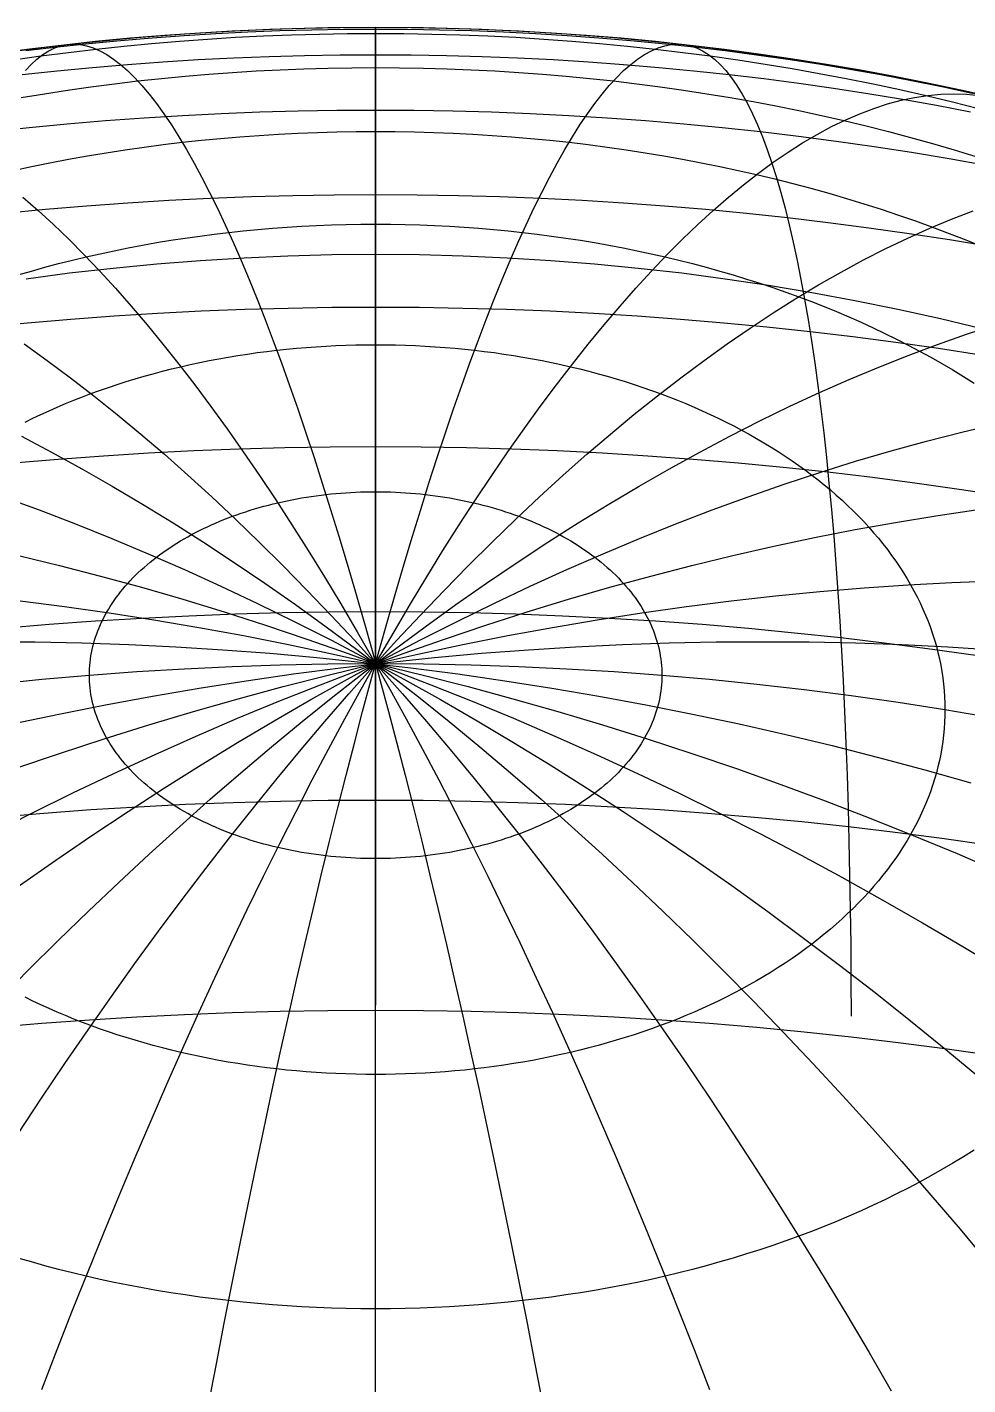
# Model space of a CAD drawing. Header units: millimetres. Extents: x -85 to 85, y -85 to 85.
# Drawn here: x -10.82 to 18.38, y 42.85 to 85 of the extents above; entities that cross this region are included whole.
import ezdxf

# ---------------------------------------------------------------- set-up
doc = ezdxf.new("R2010")
doc.units = ezdxf.units.MM
for name, color, linetype in [('CUT_OUTER', 1, 'Continuous'), ('ENGRAVE', 7, 'Continuous'), ('ENGRAVE_FINE', 8, 'Continuous')]:
    doc.layers.add(name, color=color, linetype=linetype)

msp = doc.modelspace()

# ---------------------------------------------------------------- linework, layer by layer
at = {"layer": 'CUT_OUTER'}
msp.add_circle((0, 0), 85, dxfattribs=at)
at = {"layer": 'ENGRAVE'}
for points in [[(-11.8297, 84.1728), (-10.3589, 84.3664), (-8.8849, 84.5344), (-7.4082, 84.6765), (-5.9293, 84.7929), (-4.4486, 84.8835), (-2.9665, 84.9482), (-1.4835, 84.9871), (0, 85), (1.4835, 84.9871), (2.9665, 84.9482), (4.4486, 84.8835), (5.9293, 84.7929), (7.4082, 84.6765), (8.8849, 84.5344), (10.3589, 84.3664), (11.8297, 84.1728), (13.2969, 83.9535), (14.7601, 83.7087), (16.2188, 83.4383), (17.6725, 83.1425), (19.1208, 82.8215)], [(-11.8297, 53.955), (-10.3589, 54.0791), (-8.8849, 54.1868), (-7.4082, 54.2779), (-5.9293, 54.3525), (-4.4486, 54.4106), (-2.9665, 54.4521), (-1.4835, 54.477), (0, 54.4853), (1.4835, 54.477), (2.9665, 54.4521), (4.4486, 54.4106), (5.9293, 54.3525), (7.4082, 54.2779), (8.8849, 54.1868), (10.3589, 54.0791), (11.8297, 53.955), (13.2969, 53.8145), (14.7601, 53.6575), (16.2188, 53.4842), (17.6725, 53.2946), (19.1208, 53.0888)]]:
    msp.add_lwpolyline(points, dxfattribs=at)
at = {"layer": 'ENGRAVE_FINE'}
for points in [[(-11.2389, 83.9857), (-10.3876, 84.1067), (-9.5332, 84.2181), (-8.6758, 84.32), (-7.8157, 84.4122), (-6.9533, 84.4948), (-6.0888, 84.5678), (-5.2224, 84.6311), (-4.3545, 84.6846), (-3.4852, 84.7285), (-2.6148, 84.7626), (-1.7436, 84.787), (-0.872, 84.8016), (0, 84.8065), (0.872, 84.8016), (1.7436, 84.787), (2.6148, 84.7626), (3.4852, 84.7285), (4.3545, 84.6846), (5.2224, 84.6311), (6.0888, 84.5678), (6.9533, 84.4948), (7.8157, 84.4122), (8.6758, 84.32), (9.5332, 84.2181), (10.3876, 84.1067), (11.2389, 83.9857), (12.0868, 83.8552), (12.9311, 83.7153), (13.7713, 83.5659), (14.6074, 83.4071), (15.439, 83.2391), (16.266, 83.0617), (17.0879, 82.8751), (17.9047, 82.6794), (18.716, 82.4745)], [(-10.8525, 84.2713), (-9.8764, 84.3872), (-8.8974, 84.4922), (-7.9156, 84.5863), (-6.9315, 84.6693), (-5.9452, 84.7414), (-4.9571, 84.8024), (-3.9675, 84.8523), (-2.9767, 84.8911), (-1.9849, 84.9189), (-0.9926, 84.9355), (0, 84.9411), (0.9926, 84.9355), (1.9849, 84.9189), (2.9767, 84.8911), (3.9675, 84.8523), (4.9571, 84.8024), (5.9452, 84.7414), (6.9315, 84.6693), (7.9156, 84.5863), (8.8974, 84.4922), (9.8764, 84.3872), (10.8525, 84.2713), (11.8252, 84.1444), (12.7943, 84.0067), (13.7596, 83.8581), (14.7206, 83.6988), (15.6772, 83.5288), (16.629, 83.3481), (17.5757, 83.1567), (18.517, 82.9548)], [(0, 42.5), (0, 43.7782), (0, 45.0431), (0, 46.2943), (0, 47.5314), (0, 48.754), (0, 49.9617), (0, 51.1543), (0, 52.3312), (0, 53.4922), (0, 54.6369), (0, 55.765), (0, 56.8761), (0, 57.9699), (0, 59.046), (0, 60.1041), (0, 61.1439), (0, 62.1651), (0, 63.1673), (0, 64.1503), (0, 65.1138), (0, 66.0574), (0, 66.9809), (0, 67.884), (0, 68.7664), (0, 69.6279), (0, 70.4682), (0, 71.287), (0, 72.0841), (0, 72.8592), (0, 73.6122), (0, 74.3427), (0, 75.0505), (0, 75.7356), (0, 76.3975), (0, 77.0362), (0, 77.6514), (0, 78.2429), (0, 78.8106), (0, 79.3543), (0, 79.8739), (0, 80.3691), (0, 80.8398), (0, 81.2859), (0, 81.7072), (0, 82.1037), (0, 82.4751), (0, 82.8215), (0, 83.1425), (0, 83.4383), (0, 83.7087), (0, 83.9535), (0, 84.1728), (0, 84.3664), (0, 84.5344), (0, 84.6765), (0, 84.7929), (0, 84.8835), (0, 84.9482), (0, 84.9871), (0, 85), (0, 84.9871), (0, 84.9482), (0, 84.8835), (0, 84.7929), (0, 84.6765), (0, 84.5344), (0, 84.3664), (0, 84.1728), (0, 83.9535), (0, 83.7087), (0, 83.4383), (0, 83.1425), (0, 82.8215), (0, 82.4751), (0, 82.1037), (0, 81.7072), (0, 81.2859), (0, 80.8398), (0, 80.3691), (0, 79.8739), (0, 79.3543), (0, 78.8106), (0, 78.2429), (0, 77.6514), (0, 77.0362), (0, 76.3975), (0, 75.7356), (0, 75.0505), (0, 74.3427), (0, 73.6122), (0, 72.8592), (0, 72.0841), (0, 71.287), (0, 70.4682), (0, 69.6279), (0, 68.7664), (0, 67.884), (0, 66.9809), (0, 66.0574), (0, 65.1138), (0, 64.1503), (0, 63.1673), (0, 62.1651), (0, 61.1439), (0, 60.1041), (0, 59.046), (0, 57.9699), (0, 56.8761), (0, 55.765), (0, 54.6369)], [(-10.8711, 83.6497), (-10.6952, 83.8422), (-10.516, 84.0091), (-10.3337, 84.1504), (-10.1482, 84.266), (-9.9596, 84.356), (-9.7679, 84.4203), (-9.5733, 84.4589), (-9.3758, 84.4718), (-9.1754, 84.4589), (-8.9722, 84.4203), (-8.7663, 84.356), (-8.5577, 84.266), (-8.3466, 84.1504), (-8.1328, 84.0091), (-7.9166, 83.8422), (-7.698, 83.6497), (-7.477, 83.4318), (-7.2538, 83.1885), (-7.0284, 82.9198), (-6.8008, 82.6259), (-6.5711, 82.3068), (-6.3394, 81.9626), (-6.1058, 81.5935), (-5.8704, 81.1995), (-5.6331, 80.7808), (-5.3942, 80.3375), (-5.1536, 79.8697), (-4.9114, 79.3775), (-4.6677, 78.8612), (-4.4227, 78.3209), (-4.1762, 77.7567), (-3.9285, 77.1688), (-3.6796, 76.5574), (-3.4296, 75.9227), (-3.1785, 75.2649), (-2.9265, 74.5842), (-2.6735, 73.8807), (-2.4198, 73.1547), (-2.1653, 72.4065), (-1.9102, 71.6361), (-1.6544, 70.844), (-1.3982, 70.0303), (-1.1416, 69.1952), (-0.8846, 68.3391), (-0.6273, 67.4622), (-0.3698, 66.5647), (-0.1122, 65.6469), (0.1454, 64.7092), (0.4029, 63.7517), (0.6604, 62.7748), (0.9176, 61.7788), (1.1746, 60.7639), (1.4312, 59.7306), (1.6873, 58.679), (1.943, 57.6096), (2.1981, 56.5227), (2.4524, 55.4185), (2.7061, 54.2974), (2.9589, 53.1598), (3.2108, 52.006), (3.4618, 50.8364), (3.7117, 49.6513), (3.9604, 48.451), (4.208, 47.236), (4.4542, 46.0066), (4.6991, 44.7632), (4.9426, 43.5062), (5.1846, 42.2359)], [(-5.1846, 42.2359), (-4.9426, 43.5062), (-4.6991, 44.7632), (-4.4542, 46.0066), (-4.208, 47.236), (-3.9604, 48.451), (-3.7117, 49.6513), (-3.4618, 50.8364), (-3.2108, 52.006), (-2.9589, 53.1598), (-2.7061, 54.2974), (-2.4524, 55.4185), (-2.1981, 56.5227), (-1.943, 57.6096), (-1.6873, 58.679), (-1.4312, 59.7306), (-1.1746, 60.7639), (-0.9176, 61.7788), (-0.6604, 62.7748), (-0.4029, 63.7517), (-0.1454, 64.7092), (0.1122, 65.6469), (0.3698, 66.5647), (0.6273, 67.4622), (0.8846, 68.3391), (1.1416, 69.1952), (1.3982, 70.0303), (1.6544, 70.844), (1.9102, 71.6361), (2.1653, 72.4065), (2.4198, 73.1547), (2.6735, 73.8807), (2.9265, 74.5842), (3.1785, 75.2649), (3.4296, 75.9227), (3.6796, 76.5574), (3.9285, 77.1688), (4.1762, 77.7567), (4.4227, 78.3209), (4.6677, 78.8612), (4.9114, 79.3775), (5.1536, 79.8697), (5.3942, 80.3375), (5.6331, 80.7808), (5.8704, 81.1995), (6.1058, 81.5935), (6.3394, 81.9626), (6.5711, 82.3068), (6.8008, 82.6259), (7.0284, 82.9198), (7.2538, 83.1885), (7.477, 83.4318), (7.698, 83.6497), (7.9166, 83.8422), (8.1328, 84.0091), (8.3466, 84.1504), (8.5577, 84.266), (8.7663, 84.356), (8.9722, 84.4203), (9.1754, 84.4589), (9.3758, 84.4718), (9.5733, 84.4589), (9.7679, 84.4203), (9.9596, 84.356), (10.1482, 84.266), (10.3337, 84.1504), (10.516, 84.0091), (10.6952, 83.8422), (10.8711, 83.6497), (11.0437, 83.4318), (11.2129, 83.1885), (11.3787, 82.9198), (11.5411, 82.6259), (11.6999, 82.3068), (11.8551, 81.9626), (12.0068, 81.5935), (12.1548, 81.1995), (12.2991, 80.7808), (12.4396, 80.3375), (12.5764, 79.8697), (12.7093, 79.3775), (12.8384, 78.8612), (12.9635, 78.3209), (13.0847, 77.7567), (13.2019, 77.1688), (13.3151, 76.5574), (13.4242, 75.9227), (13.5293, 75.2649), (13.6302, 74.5842), (13.727, 73.8807), (13.8196, 73.1547), (13.9079, 72.4065), (13.9921, 71.6361), (14.072, 70.844), (14.1476, 70.0303), (14.2188, 69.1952), (14.2858, 68.3391), (14.3484, 67.4622), (14.4066, 66.5647), (14.4605, 65.6469), (14.5099, 64.7092), (14.5549, 63.7517), (14.5955, 62.7748), (14.6317, 61.7788), (14.6633, 60.7639), (14.6905, 59.7306), (14.7133, 58.679), (14.7315, 57.6096), (14.7453, 56.5227), (14.7546, 55.4185), (14.7594, 54.2974)], [(-10.9689, 83.5299), (-9.8815, 83.6465), (-8.7912, 83.751), (-7.6982, 83.8432), (-6.6028, 83.9232), (-5.5054, 83.991), (-4.4063, 84.0464), (-3.3059, 84.0895), (-2.2045, 84.1204), (-1.1024, 84.1389), (0, 84.145), (1.1024, 84.1389), (2.2045, 84.1204), (3.3059, 84.0895), (4.4063, 84.0464), (5.5054, 83.991), (6.6028, 83.9232), (7.6982, 83.8432), (8.7912, 83.751), (9.8815, 83.6465), (10.9689, 83.5299), (12.0529, 83.4011), (13.1332, 83.2602), (14.2096, 83.1073), (15.2816, 82.9423), (16.3489, 82.7654), (17.4113, 82.5765), (18.4683, 82.3758)], [(-10.9998, 82.8145), (-10.2817, 82.9336), (-9.5604, 83.0446), (-8.8362, 83.1475), (-8.1094, 83.2423), (-7.38, 83.3289), (-6.6485, 83.4074), (-5.9149, 83.4777), (-5.1794, 83.5397), (-4.4425, 83.5935), (-3.7041, 83.6391), (-2.9647, 83.6764), (-2.2243, 83.7054), (-1.4832, 83.7262), (-0.7417, 83.7386), (0, 83.7428), (0.7417, 83.7386), (1.4832, 83.7262), (2.2243, 83.7054), (2.9647, 83.6764), (3.7041, 83.6391), (4.4425, 83.5935), (5.1794, 83.5397), (5.9149, 83.4777), (6.6485, 83.4074), (7.38, 83.3289), (8.1094, 83.2423), (8.8362, 83.1475), (9.5604, 83.0446), (10.2817, 82.9336), (10.9998, 82.8145), (11.7146, 82.6874), (12.4258, 82.5524), (13.1332, 82.4094), (13.8366, 82.2586), (14.5359, 82.0998), (15.2306, 81.9333), (15.9208, 81.7591), (16.6061, 81.5771), (17.2863, 81.3875), (17.9613, 81.1904), (18.6308, 80.9857)], [(-10.3596, 42.7132), (-9.884, 43.9473), (-9.4053, 45.1681), (-8.9238, 46.375), (-8.4396, 47.5679), (-7.9528, 48.7463), (-7.4635, 49.9098), (-6.972, 51.0581), (-6.4784, 52.1909), (-5.9828, 53.3077), (-5.4854, 54.4084), (-4.9863, 55.4924), (-4.4857, 56.5596), (-3.9837, 57.6095), (-3.4805, 58.6419), (-2.9762, 59.6564), (-2.4711, 60.6527), (-1.9652, 61.6306), (-1.4587, 62.5897), (-0.9517, 63.5297), (-0.4445, 64.4504), (0.0629, 65.3514), (0.5703, 66.2325), (1.0775, 67.0935), (1.5843, 67.934), (2.0907, 68.7538), (2.5964, 69.5527), (3.1014, 70.3304), (3.6054, 71.0867), (4.1083, 71.8213), (4.6099, 72.5341), (5.1102, 73.2247), (5.6089, 73.893), (6.1059, 74.5389), (6.601, 75.162), (7.0941, 75.7623), (7.5851, 76.3394), (8.0737, 76.8933), (8.5599, 77.4238), (9.0435, 77.9307), (9.5243, 78.4138), (10.0022, 78.8731), (10.4771, 79.3084), (10.9488, 79.7195), (11.4171, 80.1063), (11.882, 80.4687), (12.3432, 80.8066), (12.8007, 81.1198), (13.2543, 81.4084), (13.7039, 81.6722), (14.1492, 81.9111), (14.5903, 82.125), (15.0269, 82.3139), (15.459, 82.4778), (15.8863, 82.6165), (16.3088, 82.7301), (16.7263, 82.8185), (17.1388, 82.8816), (17.546, 82.9195), (17.9479, 82.9321), (18.3443, 82.9195), (18.7351, 82.8816)], [(-11.9412, 81.7574), (-10.7574, 81.8844), (-9.5704, 81.9981), (-8.3805, 82.0985), (-7.1881, 82.1856), (-5.9934, 82.2593), (-4.7969, 82.3197), (-3.599, 82.3667), (-2.3999, 82.4002), (-1.2001, 82.4203), (0, 82.4271), (1.2001, 82.4203), (2.3999, 82.4002), (3.599, 82.3667), (4.7969, 82.3197), (5.9934, 82.2593), (7.1881, 82.1856), (8.3805, 82.0985), (9.5704, 81.9981), (10.7574, 81.8844), (11.9412, 81.7574), (13.1213, 81.6172), (14.2973, 81.4638), (15.4691, 81.2973), (16.6361, 81.1177), (17.7981, 80.9251), (18.9546, 80.7195)], [(-11.2557, 80.5542), (-10.6835, 80.6769), (-10.1081, 80.7932), (-9.5295, 80.9031), (-8.9481, 81.0064), (-8.3639, 81.1033), (-7.7771, 81.1936), (-7.1881, 81.2773), (-6.5968, 81.3544), (-6.0035, 81.4249), (-5.4083, 81.4887), (-4.8116, 81.5459), (-4.2133, 81.5964), (-3.6138, 81.6401), (-3.0132, 81.6772), (-2.4117, 81.7076), (-1.8094, 81.7312), (-1.2066, 81.748), (-0.6034, 81.7582), (0, 81.7615), (0.6034, 81.7582), (1.2066, 81.748), (1.8094, 81.7312), (2.4117, 81.7076), (3.0132, 81.6772), (3.6138, 81.6401), (4.2133, 81.5964), (4.8116, 81.5459), (5.4083, 81.4887), (6.0035, 81.4249), (6.5968, 81.3544), (7.1881, 81.2773), (7.7771, 81.1936), (8.3639, 81.1033), (8.9481, 81.0064), (9.5295, 80.9031), (10.1081, 80.7932), (10.6835, 80.6769), (11.2557, 80.5542), (11.8245, 80.4251), (12.3897, 80.2896), (12.9511, 80.1479), (13.5086, 79.9998), (14.0619, 79.8456), (14.611, 79.6852), (15.1556, 79.5187), (15.6956, 79.3461), (16.2309, 79.1675), (16.7611, 78.983), (17.2863, 78.7925), (17.8062, 78.5962), (18.3207, 78.3941), (18.8296, 78.1863)], [(-11.5155, 79.2251), (-10.2448, 79.3468), (-8.9711, 79.4543), (-7.6946, 79.5475), (-6.4157, 79.6264), (-5.1349, 79.6911), (-3.8526, 79.7413), (-2.569, 79.7773), (-1.2847, 79.7988), (0, 79.806), (1.2847, 79.7988), (2.569, 79.7773), (3.8526, 79.7413), (5.1349, 79.6911), (6.4157, 79.6264), (7.6946, 79.5475), (8.9711, 79.4543), (10.2448, 79.3468), (11.5155, 79.2251), (12.7826, 79.0891), (14.0459, 78.9391), (15.3048, 78.7749), (16.5591, 78.5966), (17.8084, 78.4044), (19.0522, 78.1982)], [(-10.9488, 79.7195), (-10.4771, 79.3084), (-10.0022, 78.8731), (-9.5243, 78.4138), (-9.0435, 77.9307), (-8.5599, 77.4238), (-8.0737, 76.8933), (-7.5851, 76.3394), (-7.0941, 75.7623), (-6.601, 75.162), (-6.1059, 74.5389), (-5.6089, 73.893), (-5.1102, 73.2247), (-4.6099, 72.5341), (-4.1083, 71.8213), (-3.6054, 71.0867), (-3.1014, 70.3304), (-2.5964, 69.5527), (-2.0907, 68.7538), (-1.5843, 67.934), (-1.0775, 67.0935), (-0.5703, 66.2325), (-0.0629, 65.3514), (0.4445, 64.4504), (0.9517, 63.5297), (1.4587, 62.5897), (1.9652, 61.6306), (2.4711, 60.6527), (2.9762, 59.6564), (3.4805, 58.6419), (3.9837, 57.6095), (4.4857, 56.5596), (4.9863, 55.4924), (5.4854, 54.4084), (5.9828, 53.3077), (6.4784, 52.1909), (6.972, 51.0581), (7.4635, 49.9098), (7.9528, 48.7463), (8.4396, 47.5679), (8.9238, 46.375), (9.4053, 45.1681), (9.884, 43.9473), (10.3596, 42.7132)], [(-11.0883, 50.6704), (-10.3706, 51.7547), (-9.6497, 52.8233), (-8.9258, 53.8758), (-8.1993, 54.9118), (-7.4703, 55.9312), (-6.7389, 56.9335), (-6.0056, 57.9184), (-5.2704, 58.8857), (-4.5336, 59.8351), (-3.7954, 60.7663), (-3.056, 61.6789), (-2.3158, 62.5727), (-1.5748, 63.4475), (-0.8333, 64.303), (-0.0916, 65.1389), (0.6501, 65.9549), (1.3917, 66.7509), (2.1328, 67.5265), (2.8732, 68.2815), (3.6128, 69.0157), (4.3513, 69.729), (5.0885, 70.4209), (5.8241, 71.0915), (6.558, 71.7404), (7.2898, 72.3674), (8.0194, 72.9723), (8.7466, 73.5551), (9.4711, 74.1154), (10.1928, 74.6532), (10.9113, 75.1682), (11.6265, 75.6604), (12.3382, 76.1294), (13.0461, 76.5753), (13.75, 76.9979), (14.4497, 77.397), (15.1451, 77.7726), (15.8358, 78.1244), (16.5217, 78.4525), (17.2026, 78.7566), (17.8782, 79.0368), (18.5484, 79.2929)], [(-11.1007, 77.307), (-10.6835, 77.4289), (-10.2631, 77.5461), (-9.8396, 77.6585), (-9.4131, 77.7662), (-8.9837, 77.8691), (-8.5515, 77.9672), (-8.1168, 78.0605), (-7.6796, 78.1488), (-7.24, 78.2323), (-6.7983, 78.3108), (-6.3544, 78.3844), (-5.9087, 78.453), (-5.4611, 78.5166), (-5.0119, 78.5752), (-4.5611, 78.6287), (-4.109, 78.6772), (-3.6556, 78.7207), (-3.2011, 78.759), (-2.7456, 78.7923), (-2.2893, 78.8204), (-1.8323, 78.8435), (-1.3747, 78.8614), (-0.9167, 78.8743), (-0.4584, 78.8819), (0, 78.8845), (0.4584, 78.8819), (0.9167, 78.8743), (1.3747, 78.8614), (1.8323, 78.8435), (2.2893, 78.8204), (2.7456, 78.7923), (3.2011, 78.759), (3.6556, 78.7207), (4.109, 78.6772), (4.5611, 78.6287), (5.0119, 78.5752), (5.4611, 78.5166), (5.9087, 78.453), (6.3544, 78.3844), (6.7983, 78.3108), (7.24, 78.2323), (7.6796, 78.1488), (8.1168, 78.0605), (8.5515, 77.9672), (8.9837, 77.8691), (9.4131, 77.7662), (9.8396, 77.6585), (10.2631, 77.5461), (10.6835, 77.4289), (11.1007, 77.307), (11.5145, 77.1805), (11.9247, 77.0494), (12.3313, 76.9137), (12.7342, 76.7735), (13.1332, 76.6288), (13.5282, 76.4797), (13.9191, 76.3261), (14.3057, 76.1682), (14.688, 76.006), (15.0658, 75.8396), (15.439, 75.669), (15.8075, 75.4942), (16.1712, 75.3153), (16.53, 75.1323), (16.8837, 74.9454), (17.2323, 74.7546), (17.5757, 74.5599), (17.9137, 74.3613), (18.2462, 74.1591), (18.5732, 73.9531)], [(-10.8486, 77.1915), (-9.4997, 77.3691), (-8.148, 77.5231), (-6.7938, 77.6535), (-5.4375, 77.7602), (-4.0796, 77.8433), (-2.7204, 77.9026), (-1.3604, 77.9382), (0, 77.9501), (1.3604, 77.9382), (2.7204, 77.9026), (4.0796, 77.8433), (5.4375, 77.7602), (6.7938, 77.6535), (8.148, 77.5231), (9.4997, 77.3691), (10.8486, 77.1915), (12.1941, 76.9904), (13.5359, 76.7659), (14.8736, 76.5179), (16.2067, 76.2467), (17.535, 75.9523), (18.8578, 75.6347)], [(-10.8486, 77.1915), (-9.4997, 77.3691), (-8.148, 77.5231), (-6.7938, 77.6535), (-5.4375, 77.7602), (-4.0796, 77.8433), (-2.7204, 77.9026), (-1.3604, 77.9382), (0, 77.9501), (1.3604, 77.9382), (2.7204, 77.9026), (4.0796, 77.8433), (5.4375, 77.7602), (6.7938, 77.6535), (8.148, 77.5231), (9.4997, 77.3691), (10.8486, 77.1915), (12.1941, 76.9904), (13.5359, 76.7659), (14.8736, 76.5179), (16.2067, 76.2467), (17.535, 75.9523), (18.8578, 75.6347)], [(-12.1473, 75.6978), (-10.807, 75.8262), (-9.4633, 75.9396), (-8.1168, 76.0379), (-6.7678, 76.1212), (-5.4167, 76.1893), (-4.064, 76.2424), (-2.71, 76.2803), (-1.3552, 76.303), (0, 76.3106), (1.3552, 76.303), (2.71, 76.2803), (4.064, 76.2424), (5.4167, 76.1893), (6.7678, 76.1212), (8.1168, 76.0379), (9.4633, 75.9396), (10.807, 75.8262), (12.1473, 75.6978), (13.484, 75.5544), (14.8166, 75.3961), (16.1446, 75.2229), (17.4678, 75.0349), (18.7856, 74.8321)], [(-11.7238, 54.7651), (-10.7907, 55.7125), (-9.8543, 56.643), (-8.9149, 57.5562), (-7.9727, 58.4519), (-7.0282, 59.3298), (-6.0815, 60.1896), (-5.133, 61.0311), (-4.1828, 61.8539), (-3.2315, 62.658), (-2.2791, 63.4429), (-1.326, 64.2086), (-0.3726, 64.9546), (0.581, 65.6809), (1.5344, 66.3872), (2.4874, 67.0732), (3.4395, 67.7389), (4.3907, 68.3839), (5.3405, 69.008), (6.2886, 69.6112), (7.2349, 70.1931), (8.1789, 70.7537), (9.1205, 71.2927), (10.0593, 71.8099), (10.995, 72.3054), (11.9273, 72.7787), (12.8561, 73.23), (13.7809, 73.6589), (14.7015, 74.0653), (15.6176, 74.4493), (16.529, 74.8105), (17.4354, 75.1489), (18.3364, 75.4645), (19.2319, 75.7571)], [(-10.9113, 75.1682), (-10.1928, 74.6532), (-9.4711, 74.1154), (-8.7466, 73.5551), (-8.0194, 72.9723), (-7.2898, 72.3674), (-6.558, 71.7404), (-5.8241, 71.0915), (-5.0885, 70.4209), (-4.3513, 69.729), (-3.6128, 69.0157), (-2.8732, 68.2815), (-2.1328, 67.5265), (-1.3917, 66.7509), (-0.6501, 65.9549), (0.0916, 65.1389), (0.8333, 64.303), (1.5748, 63.4475), (2.3158, 62.5727), (3.056, 61.6789), (3.7954, 60.7663), (4.5336, 59.8351), (5.2704, 58.8857), (6.0056, 57.9184), (6.7389, 56.9335), (7.4703, 55.9312), (8.1993, 54.9118), (8.9258, 53.8758), (9.6497, 52.8233), (10.3706, 51.7547), (11.0883, 50.6704), (11.8026, 49.5706), (12.5134, 48.4558), (13.2203, 47.3262), (13.9232, 46.1821), (14.6219, 45.024), (15.3161, 43.8522), (16.0057, 42.667)], [(-10.8803, 72.7418), (-10.6356, 72.8621), (-10.3876, 72.9797), (-10.1365, 73.0945), (-9.8823, 73.2065), (-9.6251, 73.3156), (-9.365, 73.4219), (-9.102, 73.5252), (-8.8362, 73.6255), (-8.5678, 73.7229), (-8.2967, 73.8172), (-8.0231, 73.9085), (-7.7471, 73.9967), (-7.4687, 74.0818), (-7.1881, 74.1638), (-6.9052, 74.2427), (-6.6202, 74.3183), (-6.3333, 74.3908), (-6.0443, 74.46), (-5.7536, 74.526), (-5.4611, 74.5888), (-5.1669, 74.6482), (-4.8712, 74.7044), (-4.574, 74.7572), (-4.2754, 74.8067), (-3.9754, 74.8529), (-3.6743, 74.8957), (-3.3721, 74.9351), (-3.0688, 74.9711), (-2.7646, 75.0037), (-2.4595, 75.033), (-2.1537, 75.0588), (-1.8473, 75.0811), (-1.5403, 75.1001), (-1.2328, 75.1156), (-0.9249, 75.1277), (-0.6168, 75.1363), (-0.3084, 75.1415), (0, 75.1432), (0.3084, 75.1415), (0.6168, 75.1363), (0.9249, 75.1277), (1.2328, 75.1156), (1.5403, 75.1001), (1.8473, 75.0811), (2.1537, 75.0588), (2.4595, 75.033), (2.7646, 75.0037), (3.0688, 74.9711), (3.3721, 74.9351), (3.6743, 74.8957), (3.9754, 74.8529), (4.2754, 74.8067), (4.574, 74.7572), (4.8712, 74.7044), (5.1669, 74.6482), (5.4611, 74.5888), (5.7536, 74.526), (6.0443, 74.46), (6.3333, 74.3908), (6.6202, 74.3183), (6.9052, 74.2427), (7.1881, 74.1638), (7.4687, 74.0818), (7.7471, 73.9967), (8.0231, 73.9085), (8.2967, 73.8172), (8.5678, 73.7229), (8.8362, 73.6255), (9.102, 73.5252), (9.365, 73.4219), (9.6251, 73.3156), (9.8823, 73.2065), (10.1365, 73.0945), (10.3876, 72.9797), (10.6356, 72.8621), (10.8803, 72.7418), (11.1217, 72.6187), (11.3597, 72.4929), (11.5942, 72.3645), (11.8252, 72.2335), (12.0526, 72.0999), (12.2763, 71.9639), (12.4963, 71.8253), (12.7125, 71.6843), (12.9248, 71.5408), (13.1332, 71.3951), (13.3376, 71.247), (13.5379, 71.0967), (13.7341, 70.9441), (13.9261, 70.7894), (14.1139, 70.6325), (14.2973, 70.4736), (14.4765, 70.3126), (14.6512, 70.1497), (14.8214, 69.9848), (14.9871, 69.8181), (15.1483, 69.6495), (15.3048, 69.4791), (15.4567, 69.3071), (15.6039, 69.1333), (15.7463, 68.9579), (15.8839, 68.781), (16.0167, 68.6026), (16.1446, 68.4226), (16.2676, 68.2413), (16.3857, 68.0587), (16.4987, 67.8747), (16.6067, 67.6895), (16.7097, 67.5032), (16.8075, 67.3157), (16.9003, 67.1271), (16.9879, 66.9375), (17.0703, 66.747), (17.1475, 66.5556), (17.2195, 66.3634), (17.2863, 66.1703), (17.3478, 65.9766), (17.404, 65.7822), (17.4549, 65.5872), (17.5005, 65.3917), (17.5408, 65.1956), (17.5757, 64.9992), (17.6052, 64.8024), (17.6294, 64.6053), (17.6483, 64.4079), (17.6617, 64.2104), (17.6698, 64.0128), (17.6725, 63.8151)], [(-11.0519, 58.3497), (-9.9303, 59.1364), (-8.8057, 59.9051), (-7.6784, 60.6556), (-6.5488, 61.3876), (-5.4172, 62.1009), (-4.2839, 62.7952), (-3.1493, 63.4705), (-2.0138, 64.1264), (-0.8776, 64.7628), (0.2588, 65.3794), (1.3952, 65.9762), (2.5311, 66.5528), (3.6662, 67.1092), (4.8003, 67.6451), (5.9328, 68.1604), (7.0636, 68.655), (8.1922, 69.1286), (9.3183, 69.5812), (10.4416, 70.0126), (11.5617, 70.4227), (12.6783, 70.8113), (13.791, 71.1783), (14.8995, 71.5237), (16.0034, 71.8473), (17.1025, 72.149), (18.1964, 72.4287), (19.2848, 72.6863)], [(-10.995, 72.3054), (-10.0593, 71.8099), (-9.1205, 71.2927), (-8.1789, 70.7537), (-7.2349, 70.1931), (-6.2886, 69.6112), (-5.3405, 69.008), (-4.3907, 68.3839), (-3.4395, 67.7389), (-2.4874, 67.0732), (-1.5344, 66.3872), (-0.581, 65.6809), (0.3726, 64.9546), (1.326, 64.2086), (2.2791, 63.4429), (3.2315, 62.658), (4.1828, 61.8539), (5.133, 61.0311), (6.0815, 60.1896), (7.0282, 59.3298), (7.9727, 58.4519), (8.9149, 57.5562), (9.8543, 56.643), (10.7907, 55.7125), (11.7238, 54.7651), (12.6534, 53.801), (13.5791, 52.8204), (14.5006, 51.8238), (15.4178, 50.8115), (16.3302, 49.7836), (17.2377, 48.7406), (18.1399, 47.6827), (19.0366, 46.6103)], [(-11.2507, 71.4748), (-9.8519, 71.5928), (-8.4501, 71.6952), (-7.0457, 71.7819), (-5.6391, 71.8528), (-4.2308, 71.9081), (-2.8213, 71.9475), (-1.4108, 71.9712), (0, 71.9791), (1.4108, 71.9712), (2.8213, 71.9475), (4.2308, 71.9081), (5.6391, 71.8528), (7.0457, 71.7819), (8.4501, 71.6952), (9.8519, 71.5928), (11.2507, 71.4748), (12.6461, 71.3411), (14.0377, 71.1918), (15.425, 71.027), (16.8075, 70.8467), (18.185, 70.651), (19.5569, 70.4398)], [(-11.5617, 70.4227), (-10.4416, 70.0126), (-9.3183, 69.5812), (-8.1922, 69.1286), (-7.0636, 68.655), (-5.9328, 68.1604), (-4.8003, 67.6451), (-3.6662, 67.1092), (-2.5311, 66.5528), (-1.3952, 65.9762), (-0.2588, 65.3794), (0.8776, 64.7628), (2.0138, 64.1264), (3.1493, 63.4705), (4.2839, 62.7952), (5.4172, 62.1009), (6.5488, 61.3876), (7.6784, 60.6556), (8.8057, 59.9051), (9.9303, 59.1364), (11.0519, 58.3497), (12.1701, 57.5452), (13.2847, 56.7231), (14.3951, 55.8838), (15.5012, 55.0275), (16.6026, 54.1544), (17.6989, 53.2648), (18.7898, 52.359)], [(8.8849, 64.8834), (8.8836, 64.784), (8.8795, 64.6846), (8.8727, 64.5853), (8.8633, 64.4861), (8.8511, 64.387), (8.8362, 64.288), (8.8187, 64.1893), (8.7985, 64.0907), (8.7755, 63.9924), (8.7499, 63.8944), (8.7217, 63.7966), (8.6908, 63.6992), (8.6572, 63.6022), (8.621, 63.5055), (8.5822, 63.4093), (8.5407, 63.3135), (8.4967, 63.2182), (8.4501, 63.1234), (8.4009, 63.0292), (8.3491, 62.9355), (8.2948, 62.8424), (8.238, 62.7499), (8.1786, 62.658), (8.1168, 62.5669), (8.0525, 62.4764), (7.9857, 62.3867), (7.9165, 62.2978), (7.8449, 62.2096), (7.7709, 62.1222), (7.6946, 62.0357), (7.6159, 61.9501), (7.5348, 61.8653), (7.4515, 61.7815), (7.3659, 61.6986), (7.2781, 61.6167), (7.1881, 61.5358), (7.0958, 61.4559), (7.0014, 61.377), (6.9049, 61.2992), (6.8062, 61.2225), (6.7055, 61.1469), (6.6028, 61.0725), (6.498, 60.9992), (6.3913, 60.9271), (6.2826, 60.8562), (6.172, 60.7865), (6.0595, 60.7181), (5.9452, 60.6509), (5.829, 60.5851), (5.7111, 60.5205), (5.5915, 60.4573), (5.4701, 60.3954), (5.3471, 60.3349), (5.2224, 60.2758), (5.0962, 60.2181), (4.9684, 60.1618), (4.8391, 60.1069), (4.7083, 60.0535), (4.5761, 60.0016), (4.4425, 59.9511), (4.3075, 59.9022), (4.1712, 59.8547), (4.0337, 59.8088), (3.8949, 59.7645), (3.7549, 59.7217), (3.6138, 59.6805), (3.4716, 59.6408), (3.3283, 59.6028), (3.1841, 59.5664), (3.0388, 59.5316), (2.8926, 59.4984), (2.7456, 59.4668), (2.5977, 59.4369), (2.449, 59.4087), (2.2996, 59.3822), (2.1495, 59.3573), (1.9987, 59.3341), (1.8473, 59.3125), (1.6953, 59.2927), (1.5429, 59.2746), (1.3899, 59.2582), (1.2365, 59.2435), (1.0828, 59.2305), (0.9287, 59.2193), (0.7744, 59.2098), (0.6198, 59.202), (0.465, 59.1959), (0.3101, 59.1916), (0.1551, 59.189), (0, 59.1881), (-0.1551, 59.189), (-0.3101, 59.1916), (-0.465, 59.1959), (-0.6198, 59.202), (-0.7744, 59.2098), (-0.9287, 59.2193), (-1.0828, 59.2305), (-1.2365, 59.2435), (-1.3899, 59.2582), (-1.5429, 59.2746), (-1.6953, 59.2927), (-1.8473, 59.3125), (-1.9987, 59.3341), (-2.1495, 59.3573), (-2.2996, 59.3822), (-2.449, 59.4087), (-2.5977, 59.4369), (-2.7456, 59.4668), (-2.8926, 59.4984), (-3.0388, 59.5316), (-3.1841, 59.5664), (-3.3283, 59.6028), (-3.4716, 59.6408), (-3.6138, 59.6805), (-3.7549, 59.7217), (-3.8949, 59.7645), (-4.0337, 59.8088), (-4.1712, 59.8547), (-4.3075, 59.9022), (-4.4425, 59.9511), (-4.5761, 60.0016), (-4.7083, 60.0535), (-4.8391, 60.1069), (-4.9684, 60.1618), (-5.0962, 60.2181), (-5.2224, 60.2758), (-5.3471, 60.3349), (-5.4701, 60.3954), (-5.5915, 60.4573), (-5.7111, 60.5205), (-5.829, 60.5851), (-5.9452, 60.6509), (-6.0595, 60.7181), (-6.172, 60.7865), (-6.2826, 60.8562), (-6.3913, 60.9271), (-6.498, 60.9992), (-6.6028, 61.0725), (-6.7055, 61.1469), (-6.8062, 61.2225), (-6.9049, 61.2992), (-7.0014, 61.377), (-7.0958, 61.4559), (-7.1881, 61.5358), (-7.2781, 61.6167), (-7.3659, 61.6986), (-7.4515, 61.7815), (-7.5348, 61.8653), (-7.6159, 61.9501), (-7.6946, 62.0357), (-7.7709, 62.1222), (-7.8449, 62.2096), (-7.9165, 62.2978), (-7.9857, 62.3867), (-8.0525, 62.4764), (-8.1168, 62.5669), (-8.1786, 62.658), (-8.238, 62.7499), (-8.2948, 62.8424), (-8.3491, 62.9355), (-8.4009, 63.0292), (-8.4501, 63.1234), (-8.4967, 63.2182), (-8.5407, 63.3135), (-8.5822, 63.4093), (-8.621, 63.5055), (-8.6572, 63.6022), (-8.6908, 63.6992), (-8.7217, 63.7966), (-8.7499, 63.8944), (-8.7755, 63.9924), (-8.7985, 64.0907), (-8.8187, 64.1893), (-8.8362, 64.288), (-8.8511, 64.387), (-8.8633, 64.4861), (-8.8727, 64.5853), (-8.8795, 64.6846), (-8.8836, 64.784), (-8.8849, 64.8834), (-8.8836, 64.9827), (-8.8795, 65.0821), (-8.8727, 65.1814), (-8.8633, 65.2806), (-8.8511, 65.3797), (-8.8362, 65.4787), (-8.8187, 65.5774), (-8.7985, 65.676), (-8.7755, 65.7743), (-8.7499, 65.8723), (-8.7217, 65.9701), (-8.6908, 66.0675), (-8.6572, 66.1645), (-8.621, 66.2612), (-8.5822, 66.3574), (-8.5407, 66.4532), (-8.4967, 66.5485), (-8.4501, 66.6433), (-8.4009, 66.7375), (-8.3491, 66.8312), (-8.2948, 66.9244), (-8.238, 67.0168), (-8.1786, 67.1087), (-8.1168, 67.1998), (-8.0525, 67.2903), (-7.9857, 67.38), (-7.9165, 67.4689), (-7.8449, 67.5571), (-7.7709, 67.6445), (-7.6946, 67.731), (-7.6159, 67.8166), (-7.5348, 67.9014), (-7.4515, 67.9852), (-7.3659, 68.0681), (-7.2781, 68.15), (-7.1881, 68.2309), (-7.0958, 68.3108), (-7.0014, 68.3897), (-6.9049, 68.4675), (-6.8062, 68.5442), (-6.7055, 68.6198), (-6.6028, 68.6942), (-6.498, 68.7675), (-6.3913, 68.8396), (-6.2826, 68.9105), (-6.172, 68.9802), (-6.0595, 69.0486), (-5.9452, 69.1158), (-5.829, 69.1816), (-5.7111, 69.2462), (-5.5915, 69.3094), (-5.4701, 69.3713), (-5.3471, 69.4318), (-5.2224, 69.4909), (-5.0962, 69.5486), (-4.9684, 69.6049), (-4.8391, 69.6598), (-4.7083, 69.7132), (-4.5761, 69.7651), (-4.4425, 69.8156), (-4.3075, 69.8645), (-4.1712, 69.912), (-4.0337, 69.9579), (-3.8949, 70.0022), (-3.7549, 70.045), (-3.6138, 70.0862), (-3.4716, 70.1259), (-3.3283, 70.1639), (-3.1841, 70.2003), (-3.0388, 70.2351), (-2.8926, 70.2683), (-2.7456, 70.2999), (-2.5977, 70.3298), (-2.449, 70.358), (-2.2996, 70.3846), (-2.1495, 70.4094), (-1.9987, 70.4326), (-1.8473, 70.4542), (-1.6953, 70.474), (-1.5429, 70.4921), (-1.3899, 70.5085), (-1.2365, 70.5232), (-1.0828, 70.5362), (-0.9287, 70.5474), (-0.7744, 70.5569), (-0.6198, 70.5647), (-0.465, 70.5708), (-0.3101, 70.5751), (-0.1551, 70.5777), (0, 70.5786), (0.1551, 70.5777), (0.3101, 70.5751), (0.465, 70.5708), (0.6198, 70.5647), (0.7744, 70.5569), (0.9287, 70.5474), (1.0828, 70.5362), (1.2365, 70.5232), (1.3899, 70.5085), (1.5429, 70.4921), (1.6953, 70.474), (1.8473, 70.4542), (1.9987, 70.4326), (2.1495, 70.4094), (2.2996, 70.3846), (2.449, 70.358), (2.5977, 70.3298), (2.7456, 70.2999), (2.8926, 70.2683), (3.0388, 70.2351), (3.1841, 70.2003), (3.3283, 70.1639), (3.4716, 70.1259), (3.6138, 70.0862), (3.7549, 70.045), (3.8949, 70.0022), (4.0337, 69.9579), (4.1712, 69.912), (4.3075, 69.8645), (4.4425, 69.8156), (4.5761, 69.7651), (4.7083, 69.7132), (4.8391, 69.6598), (4.9684, 69.6049), (5.0962, 69.5486), (5.2224, 69.4909), (5.3471, 69.4318), (5.4701, 69.3713), (5.5915, 69.3094), (5.7111, 69.2462), (5.829, 69.1816), (5.9452, 69.1158), (6.0595, 69.0486), (6.172, 68.9802), (6.2826, 68.9105), (6.3913, 68.8396), (6.498, 68.7675), (6.6028, 68.6942), (6.7055, 68.6198), (6.8062, 68.5442), (6.9049, 68.4675), (7.0014, 68.3897), (7.0958, 68.3108), (7.1881, 68.2309), (7.2781, 68.15), (7.3659, 68.0681), (7.4515, 67.9852), (7.5348, 67.9014), (7.6159, 67.8166), (7.6946, 67.731), (7.7709, 67.6445), (7.8449, 67.5571), (7.9165, 67.4689), (7.9857, 67.38), (8.0525, 67.2903), (8.1168, 67.1998), (8.1786, 67.1087), (8.238, 67.0168), (8.2948, 66.9244), (8.3491, 66.8312), (8.4009, 66.7375), (8.4501, 66.6433), (8.4967, 66.5485), (8.5407, 66.4532), (8.5822, 66.3574), (8.621, 66.2612), (8.6572, 66.1645), (8.6908, 66.0675), (8.7217, 65.9701), (8.7499, 65.8723), (8.7755, 65.7743), (8.7985, 65.676), (8.8187, 65.5774), (8.8362, 65.4787), (8.8511, 65.3797), (8.8633, 65.2806), (8.8727, 65.1814), (8.8795, 65.0821), (8.8836, 64.9827), (8.8849, 64.8834)], [(-11.9417, 59.9572), (-10.6721, 60.6019), (-9.3994, 61.2282), (-8.1238, 61.8358), (-6.8457, 62.4246), (-5.5655, 62.9943), (-4.2836, 63.5449), (-3.0004, 64.0761), (-1.7163, 64.5878), (-0.4317, 65.0799), (0.8531, 65.5521), (2.1376, 66.0043), (3.4214, 66.4364), (4.7042, 66.8483), (5.9856, 67.2399), (7.2651, 67.6109), (8.5424, 67.9614), (9.8172, 68.2911), (11.0889, 68.6001), (12.3573, 68.8881), (13.6219, 69.1552), (14.8823, 69.4012), (16.1382, 69.6261), (17.3892, 69.8297), (18.6349, 70.0121)], [(-11.0889, 68.6001), (-9.8172, 68.2911), (-8.5424, 67.9614), (-7.2651, 67.6109), (-5.9856, 67.2399), (-4.7042, 66.8483), (-3.4214, 66.4364), (-2.1376, 66.0043), (-0.8531, 65.5521), (0.4317, 65.0799), (1.7163, 64.5878), (3.0004, 64.0761), (4.2836, 63.5449), (5.5655, 62.9943), (6.8457, 62.4246), (8.1238, 61.8358), (9.3994, 61.2282), (10.6721, 60.6019), (11.9417, 59.9572), (13.2075, 59.2942), (14.4694, 58.6131), (15.7268, 57.9142), (16.9795, 57.1977), (18.227, 56.4637), (19.4689, 55.7125)], [(-11.1974, 61.984), (-9.8155, 62.4562), (-8.4306, 62.9094), (-7.0431, 63.3434), (-5.6535, 63.7581), (-4.2621, 64.1534), (-2.8695, 64.5292), (-1.4759, 64.8853), (-0.082, 65.2216), (1.312, 65.5381), (2.7057, 65.8346), (4.0984, 66.111), (5.49, 66.3673), (6.8798, 66.6034), (8.2676, 66.8192), (9.6528, 67.0146), (11.0351, 67.1897), (12.4141, 67.3442), (13.7892, 67.4783), (15.1602, 67.5918), (16.5265, 67.6847), (17.8878, 67.757), (19.2437, 67.8087)], [(-11.0351, 67.1897), (-9.6528, 67.0146), (-8.2676, 66.8192), (-6.8798, 66.6034), (-5.49, 66.3673), (-4.0984, 66.111), (-2.7057, 65.8346), (-1.312, 65.5381), (0.082, 65.2216), (1.4759, 64.8853), (2.8695, 64.5292), (4.2621, 64.1534), (5.6535, 63.7581), (7.0431, 63.3434), (8.4306, 62.9094), (9.8155, 62.4562), (11.1974, 61.984), (12.576, 61.493), (13.9507, 60.9832), (15.3211, 60.4548), (16.6869, 59.908), (18.0476, 59.3429), (19.4027, 58.7598)], [(-11.5712, 66.3403), (-10.1325, 66.4617), (-8.6908, 66.567), (-7.2464, 66.6562), (-5.7997, 66.7291), (-4.3513, 66.7859), (-2.9016, 66.8265), (-1.451, 66.8508), (0, 66.859), (1.451, 66.8508), (2.9016, 66.8265), (4.3513, 66.7859), (5.7997, 66.7291), (7.2464, 66.6562), (8.6908, 66.567), (10.1325, 66.4617), (11.5712, 66.3403), (13.0064, 66.2028), (14.4376, 66.0493), (15.8643, 65.8798), (17.2863, 65.6943), (18.703, 65.493)], [(-12.0138, 65.9232), (-10.5662, 65.9132), (-9.1154, 65.8831), (-7.6617, 65.8329), (-6.2058, 65.7626), (-4.7479, 65.6724), (-3.2887, 65.5621), (-1.8284, 65.4318), (-0.3675, 65.2817), (1.0934, 65.1116), (2.5541, 64.9217), (4.0139, 64.712), (5.4725, 64.4826), (6.9295, 64.2336), (8.3843, 63.965), (9.8366, 63.6769), (11.2859, 63.3695), (12.7318, 63.0427), (14.1738, 62.6967), (15.6114, 62.3316), (17.0444, 61.9476), (18.4721, 61.5446)], [(-11.2859, 63.3695), (-9.8366, 63.6769), (-8.3843, 63.965), (-6.9295, 64.2336), (-5.4725, 64.4826), (-4.0139, 64.712), (-2.5541, 64.9217), (-1.0934, 65.1116), (0.3675, 65.2817), (1.8284, 65.4318), (3.2887, 65.5621), (4.7479, 65.6724), (6.2058, 65.7626), (7.6617, 65.8329), (9.1154, 65.8831), (10.5662, 65.9132), (12.0138, 65.9232), (13.4578, 65.9132), (14.8977, 65.8831), (16.333, 65.8329), (17.7633, 65.7626), (19.1883, 65.6724)], [(-11.8297, 64.6058), (-10.3589, 64.7545), (-8.8849, 64.8834), (-7.4082, 64.9925), (-5.9293, 65.0818), (-4.4486, 65.1513), (-2.9665, 65.201), (-1.4835, 65.2308), (0, 65.2407), (1.4835, 65.2308), (2.9665, 65.201), (4.4486, 65.1513), (5.9293, 65.0818), (7.4082, 64.9925), (8.8849, 64.8834), (10.3589, 64.7545), (11.8297, 64.6058), (13.2969, 64.4375), (14.7601, 64.2496), (16.2188, 64.0421), (17.6725, 63.8151), (19.1208, 63.5686)], [(17.6725, 63.8151), (17.6698, 63.6174), (17.6617, 63.4197), (17.6483, 63.2222), (17.6294, 63.0249), (17.6052, 62.8278), (17.5757, 62.631), (17.5408, 62.4345), (17.5005, 62.2385), (17.4549, 62.043), (17.404, 61.848), (17.3478, 61.6536), (17.2863, 61.4598), (17.2195, 61.2668), (17.1475, 61.0746), (17.0703, 60.8831), (16.9879, 60.6926), (16.9003, 60.5031), (16.8075, 60.3145), (16.7097, 60.127), (16.6067, 59.9406), (16.4987, 59.7554), (16.3857, 59.5715), (16.2676, 59.3888), (16.1446, 59.2075), (16.0167, 59.0276), (15.8839, 58.8492), (15.7463, 58.6722), (15.6039, 58.4968), (15.4567, 58.3231), (15.3048, 58.151), (15.1483, 57.9807), (14.9871, 57.8121), (14.8214, 57.6453), (14.6512, 57.4805), (14.4765, 57.3175), (14.2973, 57.1566), (14.1139, 56.9976), (13.9261, 56.8408), (13.7341, 56.6861), (13.5379, 56.5335), (13.3376, 56.3832), (13.1332, 56.2351), (12.9248, 56.0893), (12.7125, 55.9459), (12.4963, 55.8049), (12.2763, 55.6663), (12.0526, 55.5302), (11.8252, 55.3966), (11.5942, 55.2656), (11.3597, 55.1372), (11.1217, 55.0115), (10.8803, 54.8884), (10.6356, 54.768), (10.3876, 54.6504), (10.1365, 54.5356), (9.8823, 54.4236), (9.6251, 54.3145), (9.365, 54.2083), (9.102, 54.105), (8.8362, 54.0046), (8.5678, 53.9073), (8.2967, 53.8129), (8.0231, 53.7216), (7.7471, 53.6334), (7.4687, 53.5483), (7.1881, 53.4663), (6.9052, 53.3875), (6.6202, 53.3118), (6.3333, 53.2394), (6.0443, 53.1701), (5.7536, 53.1041), (5.4611, 53.0414), (5.1669, 52.9819), (4.8712, 52.9258), (4.574, 52.873), (4.2754, 52.8234), (3.9754, 52.7773), (3.6743, 52.7345), (3.3721, 52.6951), (3.0688, 52.6591), (2.7646, 52.6264), (2.4595, 52.5972), (2.1537, 52.5714), (1.8473, 52.549), (1.5403, 52.5301), (1.2328, 52.5145), (0.9249, 52.5025), (0.6168, 52.4939), (0.3084, 52.4887), (0, 52.487), (-0.3084, 52.4887), (-0.6168, 52.4939), (-0.9249, 52.5025), (-1.2328, 52.5145), (-1.5403, 52.5301), (-1.8473, 52.549), (-2.1537, 52.5714), (-2.4595, 52.5972), (-2.7646, 52.6264), (-3.0688, 52.6591), (-3.3721, 52.6951), (-3.6743, 52.7345), (-3.9754, 52.7773), (-4.2754, 52.8234), (-4.574, 52.873), (-4.8712, 52.9258), (-5.1669, 52.9819), (-5.4611, 53.0414), (-5.7536, 53.1041), (-6.0443, 53.1701), (-6.3333, 53.2394), (-6.6202, 53.3118), (-6.9052, 53.3875), (-7.1881, 53.4663), (-7.4687, 53.5483), (-7.7471, 53.6334), (-8.0231, 53.7216), (-8.2967, 53.8129), (-8.5678, 53.9073), (-8.8362, 54.0046), (-9.102, 54.105), (-9.365, 54.2083), (-9.6251, 54.3145), (-9.8823, 54.4236), (-10.1365, 54.5356), (-10.3876, 54.6504), (-10.6356, 54.768), (-10.8803, 54.8884)], [(-11.7649, 60.479), (-10.3021, 60.6024), (-8.8362, 60.7095), (-7.3677, 60.8001), (-5.8968, 60.8743), (-4.4242, 60.9321), (-2.9502, 60.9733), (-1.4753, 60.9981), (0, 61.0063), (1.4753, 60.9981), (2.9502, 60.9733), (4.4242, 60.9321), (5.8968, 60.8743), (7.3677, 60.8001), (8.8362, 60.7095), (10.3021, 60.6024), (11.7649, 60.479), (13.2241, 60.3392), (14.6792, 60.1831), (16.1299, 60.0107), (17.5757, 59.8222), (19.0161, 59.6175)], [(18.5732, 50.1422), (18.2462, 49.9362), (17.9137, 49.7339), (17.5757, 49.5354), (17.2323, 49.3407), (16.8837, 49.1498), (16.53, 48.9629), (16.1712, 48.78), (15.8075, 48.6011), (15.439, 48.4263), (15.0658, 48.2557), (14.688, 48.0892), (14.3057, 47.927), (13.9191, 47.7692), (13.5282, 47.6156), (13.1332, 47.4665), (12.7342, 47.3218), (12.3313, 47.1816), (11.9247, 47.0459), (11.5145, 46.9148), (11.1007, 46.7882), (10.6835, 46.6664), (10.2631, 46.5492), (9.8396, 46.4368), (9.4131, 46.3291), (8.9837, 46.2262), (8.5515, 46.1281), (8.1168, 46.0348), (7.6796, 45.9465), (7.24, 45.863), (6.7983, 45.7845), (6.3544, 45.7109), (5.9087, 45.6423), (5.4611, 45.5787), (5.0119, 45.5201), (4.5611, 45.4666), (4.109, 45.4181), (3.6556, 45.3746), (3.2011, 45.3363), (2.7456, 45.303), (2.2893, 45.2748), (1.8323, 45.2518), (1.3747, 45.2338), (0.9167, 45.221), (0.4584, 45.2133), (0, 45.2108), (-0.4584, 45.2133), (-0.9167, 45.221), (-1.3747, 45.2338), (-1.8323, 45.2518), (-2.2893, 45.2748), (-2.7456, 45.303), (-3.2011, 45.3363), (-3.6556, 45.3746), (-4.109, 45.4181), (-4.5611, 45.4666), (-5.0119, 45.5201), (-5.4611, 45.5787), (-5.9087, 45.6423), (-6.3544, 45.7109), (-6.7983, 45.7845), (-7.24, 45.863), (-7.6796, 45.9465), (-8.1168, 46.0348), (-8.5515, 46.1281), (-8.9837, 46.2262), (-9.4131, 46.3291), (-9.8396, 46.4368), (-10.2631, 46.5492), (-10.6835, 46.6664), (-11.1007, 46.7882)]]:
    msp.add_lwpolyline(points, dxfattribs=at)

doc.saveas('drawing.dxf')
